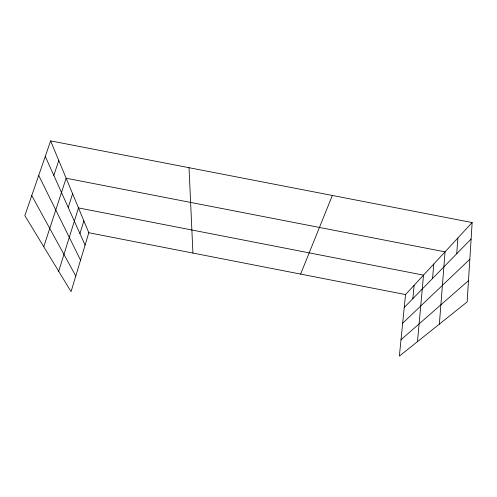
<?xml version="1.0" encoding="UTF-8"?>
<svg xmlns="http://www.w3.org/2000/svg" width="497" height="497" viewBox="0 0 497 497"><rect width="100%" height="100%" fill="white"/><g stroke="black" fill="none" stroke-linecap="round" stroke-linejoin="round"><path stroke-width="0.75" d="M472.15 222.55L467.149 301.934L399.364 356.113L405.533 294.578L472.15 222.55L50.619 140.887L24.85 215.617L71.059 291.646L88.808 232.739L50.619 140.887M456.749 253.706L457.874 237.988M439.367 324.143L445.039 251.861L66.138 178.224L43.767 246.742M432.552 278.482L433.775 264.044M417.499 341.619L423.519 275.133L78.483 207.908L58.677 271.275M412.858 298.635L414.138 285.272M79.949 233.621L83.863 220.854M68.219 207.491L72.599 193.755M53.813 175.404L58.789 160.543M300.617 274.095L332.344 195.464M404.241 307.463L471.113 239.007M402.663 323.212L469.839 259.248M401.004 339.749L468.491 280.631M88.808 232.739L405.533 294.578M31.765 195.57L75.774 275.984M38.704 175.435L80.545 260.155M45.277 156.381L85.093 245.077M189.022 167.7L192.929 253.072"/></g></svg>
